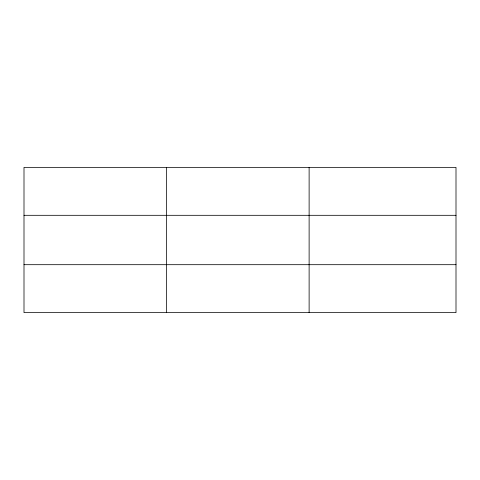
<?xml version="1.0" encoding="UTF-8"?>
<svg xmlns="http://www.w3.org/2000/svg" width="480" height="480" viewBox="0 0 480 480"><rect width="100%" height="100%" fill="white"/><g stroke="black" fill="none" stroke-linecap="round" stroke-linejoin="round"><path stroke-width="0.72" d="M166.56 312.624L166.56 167.376M309.12 312.624L309.12 167.376M456 215.31L456 167.376L24 167.376L24 312.624L456 312.624L456 215.31L24 215.31M24 264.69L456 264.69"/></g></svg>
